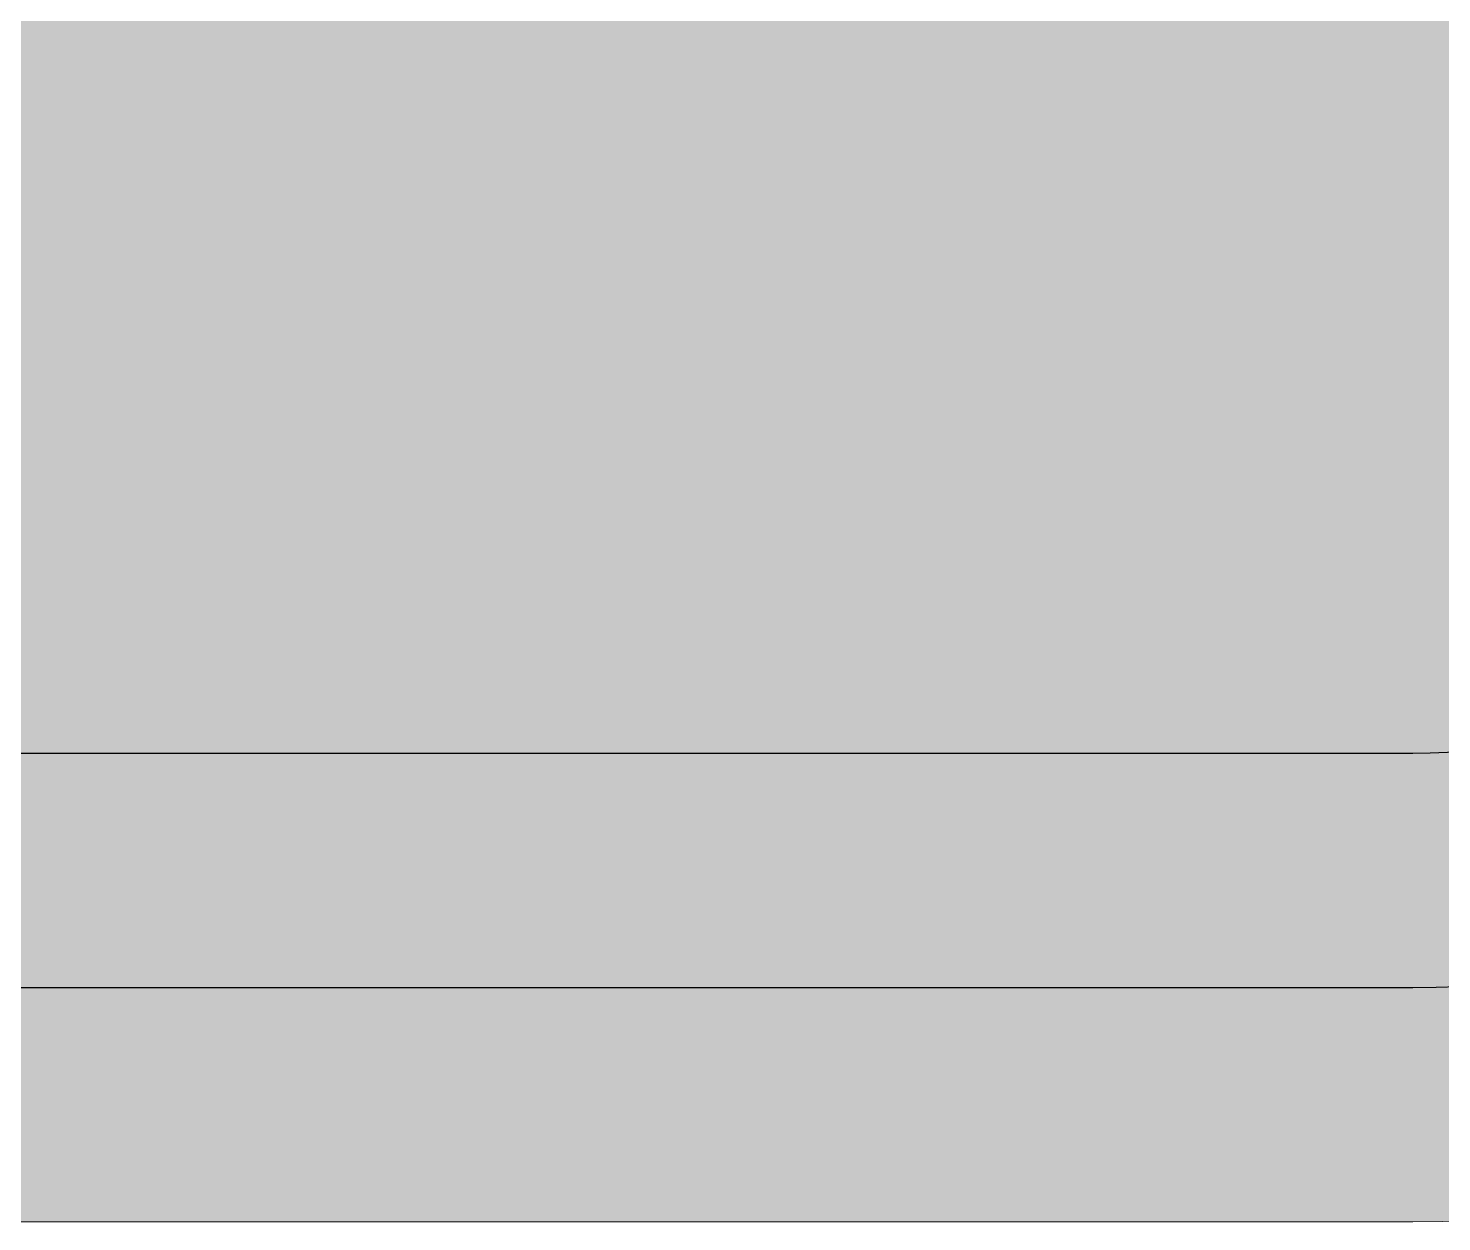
# Model space of a CAD drawing. Header units: millimetres. Extents: x -15 to 15, y -5.7 to 35.
# Drawn here: x 9.544 to 12.562, y 0 to 2.549 of the extents above; entities that cross this region are included whole.
import ezdxf

# ---------------------------------------------------------------- set-up
doc = ezdxf.new("R2010")
doc.units = ezdxf.units.MM
doc.layers.add('GREEN', color=7, linetype='Continuous', true_color=0x007f00)
doc.layers.add('GSCOLOR', color=7, linetype='Continuous', lineweight=0)

# ---------------------------------------------------------------- blocks, each defined once
blk = doc.blocks.new('MR-GM-31-4')
at = {"layer": 'GREEN', "true_color": 0x007f00}
blk.add_hatch(color=96, dxfattribs=at).paths.add_polyline_path([(-12.495, 0.5), (12.5, 0.5, 0.414214), (14.5, 2.5), (14.5, 32.5, 0.414214), (12.5, 34.5), (-12.5, 34.5, 0.414214), (-14.5, 32.5), (-14.5, 2.5, 0.414214), (-12.5, 0.5), (-12.5, 1, -0.414214), (-14, 2.5), (-14, 32.5, -0.414214), (-12.5, 34), (12.5, 34, -0.414214), (14, 32.5), (14, 2.5, -0.414214), (12.5, 1), (-12.495, 1)])
at = {"layer": 'GSCOLOR', "true_color": 0xf5f5f5, "transparency": 33554687}
blk.add_hatch(color=7, dxfattribs=at).paths.add_polyline_path([(-12.5, 0), (12.5, 0, 0.414214), (15, 2.5), (15, 32.5, 0.414214), (12.5, 35), (-12.5, 35, 0.414214), (-15, 32.5), (-15, 2.5, 0.414214)])
at = {"layer": 'GREEN', "linetype": 'Continuous', "transparency": 33554687}
blk.add_lwpolyline([(-12.495, 0.5), (12.5, 0.5, 0.414214), (14.5, 2.5), (14.5, 32.5, 0.414214), (12.5, 34.5), (-12.5, 34.5, 0.414214), (-14.5, 32.5), (-14.5, 2.5, 0.414214), (-12.5, 0.5), (-12.5, 1, -0.414214), (-14, 2.5), (-14, 32.5, -0.414214), (-12.5, 34), (12.5, 34, -0.414214), (14, 32.5), (14, 2.5, -0.414214), (12.5, 1), (-12.5, 1), (-12.5, 0.5)], format="xyb", close=True, dxfattribs=at).dxf.unprotected_set("ltscale", 0)
at = {"layer": 'GSCOLOR', "color": 4}
blk.add_line((12.5, 0), (-12.4995, 0), dxfattribs=at)
blk.add_arc((12.5, 2.5), 2.5, 270, 0, dxfattribs=at)

msp = doc.modelspace()

# ---------------------------------------------------------------- block references
msp.add_blockref('MR-GM-31-4', (0, 0))

doc.saveas('drawing.dxf')
